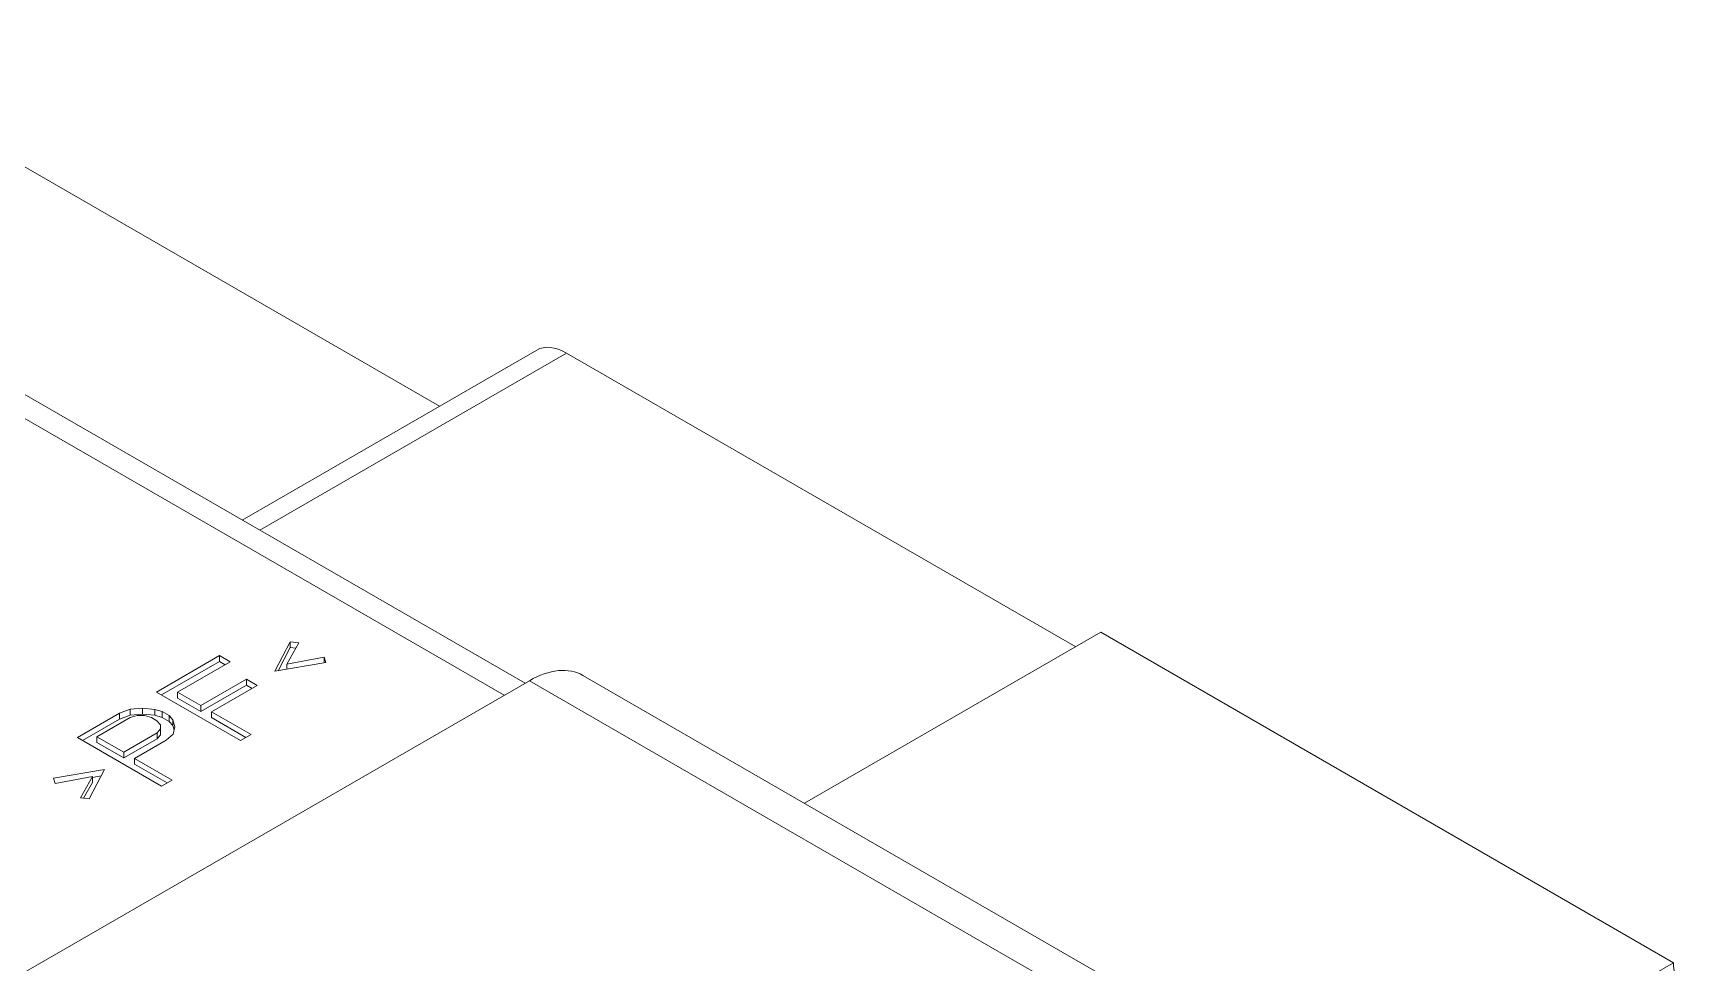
# Model space of a CAD drawing. Header units: millimetres. Extents: x 409 to 1151, y 1574 to 2099.
# Drawn here: x 969.11 to 1018.54, y 1800.82 to 1828.42 of the extents above; entities that cross this region are included whole.
import ezdxf

# ---------------------------------------------------------------- set-up
doc = ezdxf.new("R2010")
doc.units = ezdxf.units.MM
doc.layers.add('core', color=7, linetype='Continuous', lineweight=20)

msp = doc.modelspace()

# ---------------------------------------------------------------- linework, layer by layer
at = {"layer": 'core', "linetype": 'Continuous'}
for p, q in [((961.99, 1828.421), (981.169, 1817.348)), ((984.054, 1819.014), (975.315, 1813.968)), ((984.937, 1818.926), (975.832, 1813.669)), ((1000.05, 1810.201), (984.937, 1818.926)), ((983.087, 1808.764), (966.726, 1818.21)), ((983.708, 1809.122), (967.785, 1818.315)), ((992.004, 1805.556), (1000.799, 1810.634)), ((1017.791, 1800.823), (1000.799, 1810.634)), ((976.277, 1809.476), (976.734, 1810.353)), ((976.376, 1809.493), (976.734, 1810.18)), ((976.997, 1810.321), (976.641, 1809.686)), ((976.734, 1810.353), (976.997, 1810.321)), ((976.734, 1810.18), (976.734, 1810.353)), ((976.734, 1810.18), (976.906, 1810.159)), ((972.766, 1808.86), (974.638, 1809.941)), ((972.915, 1808.773), (974.638, 1809.768)), ((974.957, 1809.757), (973.396, 1808.856)), ((974.638, 1809.941), (974.957, 1809.757)), ((974.638, 1809.768), (974.638, 1809.941)), ((974.638, 1809.768), (974.807, 1809.671)), ((977.796, 1809.74), (976.277, 1809.476)), ((976.641, 1809.686), (977.741, 1809.892)), ((976.641, 1809.539), (976.641, 1809.686)), ((977.741, 1809.892), (977.796, 1809.74)), ((977.741, 1809.73), (977.741, 1809.892)), ((983.836, 1809.196), (958.865, 1794.779)), ((974.087, 1808.457), (975.44, 1809.238)), ((974.087, 1808.284), (975.44, 1809.065)), ((975.759, 1809.054), (974.406, 1808.273)), ((975.44, 1809.238), (975.759, 1809.054)), ((975.44, 1809.065), (975.44, 1809.238)), ((975.44, 1809.065), (975.609, 1808.968)), ((983.836, 1809.196), (1000.329, 1799.674)), ((1001.918, 1799.832), (985.425, 1809.354)), ((975.263, 1807.418), (972.766, 1808.86)), ((973.396, 1808.856), (974.087, 1808.457)), ((973.396, 1808.683), (973.396, 1808.856)), ((973.396, 1808.683), (974.087, 1808.284)), ((970.424, 1807.508), (971.673, 1808.229)), ((971.991, 1808.106), (971.002, 1807.535)), ((971.673, 1808.229), (971.986, 1808.349)), ((971.673, 1808.056), (971.673, 1808.229)), ((971.673, 1808.056), (971.986, 1808.176)), ((971.986, 1808.349), (972.354, 1808.377)), ((971.986, 1808.176), (971.986, 1808.349)), ((971.986, 1808.176), (972.354, 1808.204)), ((972.2, 1808.165), (971.991, 1808.106)), ((972.41, 1808.164), (972.2, 1808.165)), ((972.354, 1808.377), (972.722, 1808.344)), ((972.354, 1808.204), (972.354, 1808.377)), ((972.354, 1808.204), (972.722, 1808.171)), ((972.622, 1808.102), (972.41, 1808.164)), ((972.781, 1808.01), (972.622, 1808.102)), ((972.722, 1808.171), (972.722, 1808.344)), ((972.722, 1808.344), (972.934, 1808.282)), ((972.722, 1808.171), (972.934, 1808.109)), ((972.934, 1808.109), (972.934, 1808.282)), ((972.934, 1808.282), (973.146, 1808.159)), ((972.934, 1808.109), (973.146, 1807.986)), ((973.146, 1807.986), (973.146, 1808.159)), ((973.146, 1808.159), (973.254, 1808.037)), ((974.087, 1808.284), (974.087, 1808.457)), ((974.406, 1808.1), (974.406, 1808.273)), ((974.406, 1808.273), (975.575, 1807.598)), ((974.406, 1808.1), (975.425, 1807.512)), ((970.574, 1807.422), (971.673, 1808.056)), ((971.799, 1807.075), (972.788, 1807.646)), ((972.888, 1807.888), (972.781, 1808.01)), ((972.788, 1807.646), (972.891, 1807.766)), ((972.788, 1807.473), (972.788, 1807.646)), ((972.788, 1807.473), (972.891, 1807.593)), ((972.891, 1807.766), (972.888, 1807.888)), ((972.891, 1807.593), (972.891, 1807.766)), ((973.261, 1807.612), (973.054, 1807.431)), ((973.146, 1807.986), (973.254, 1807.864)), ((973.254, 1807.864), (973.254, 1808.037)), ((973.254, 1808.037), (973.31, 1807.825)), ((973.254, 1807.864), (973.289, 1807.732)), ((973.31, 1807.825), (973.261, 1807.612)), ((975.575, 1807.598), (975.263, 1807.418)), ((972.922, 1806.066), (970.424, 1807.508)), ((971.002, 1807.362), (971.002, 1807.535)), ((971.002, 1807.535), (971.799, 1807.075)), ((971.002, 1807.362), (971.799, 1806.902)), ((971.799, 1806.902), (972.788, 1807.473)), ((971.799, 1806.902), (971.799, 1807.075)), ((973.054, 1807.431), (972.118, 1806.891)), ((972.118, 1806.718), (972.118, 1806.891)), ((972.118, 1806.891), (973.234, 1806.247)), ((972.118, 1806.718), (973.084, 1806.16)), ((969.71, 1806.298), (971.23, 1806.562)), ((969.766, 1806.146), (969.71, 1806.298)), ((970.866, 1806.352), (969.766, 1806.146)), ((970.51, 1805.717), (970.866, 1806.352)), ((970.601, 1805.706), (970.866, 1806.179)), ((971.23, 1806.562), (970.773, 1805.685)), ((970.866, 1806.326), (971.131, 1806.372)), ((970.866, 1806.179), (970.866, 1806.352)), ((973.234, 1806.247), (972.922, 1806.066)), ((970.773, 1805.685), (970.51, 1805.717)), ((1007.937, 1795.134), (1017.791, 1800.823))]:
    msp.add_line(p, q, dxfattribs=at)
for centre, major_axis, start_param, end_param in [((984.937, 1817.485), (0.883, -1.529), 2.356194, 3.141592), ((983.836, 1806.601), (1.589, 2.753), 0, 0.785398), ((1018.54, 1800.391), (-0.53, 0.918), 0.785398, 2.356194)]:
    msp.add_ellipse(centre, major_axis=major_axis, ratio=0.57735, start_param=start_param, end_param=end_param, dxfattribs=at)

doc.saveas('drawing.dxf')
